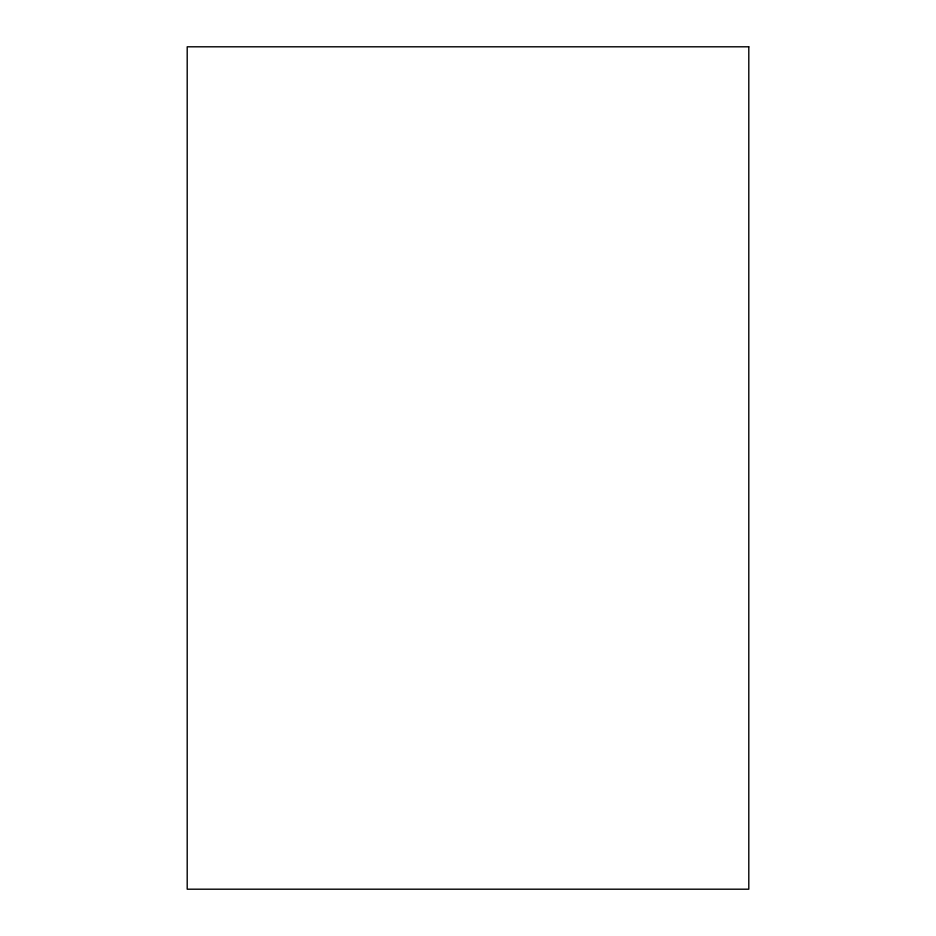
<?xml version="1.0" encoding="UTF-8"?>
<svg xmlns="http://www.w3.org/2000/svg" width="936" height="936" viewBox="0 0 936 936"><rect width="100%" height="100%" fill="white"/><g stroke="black" fill="none" stroke-linecap="round" stroke-linejoin="round"><path stroke-width="1.4" d="M748.8 46.8L187.2 46.8L187.2 889.2L748.8 889.2L748.8 46.8"/></g></svg>
